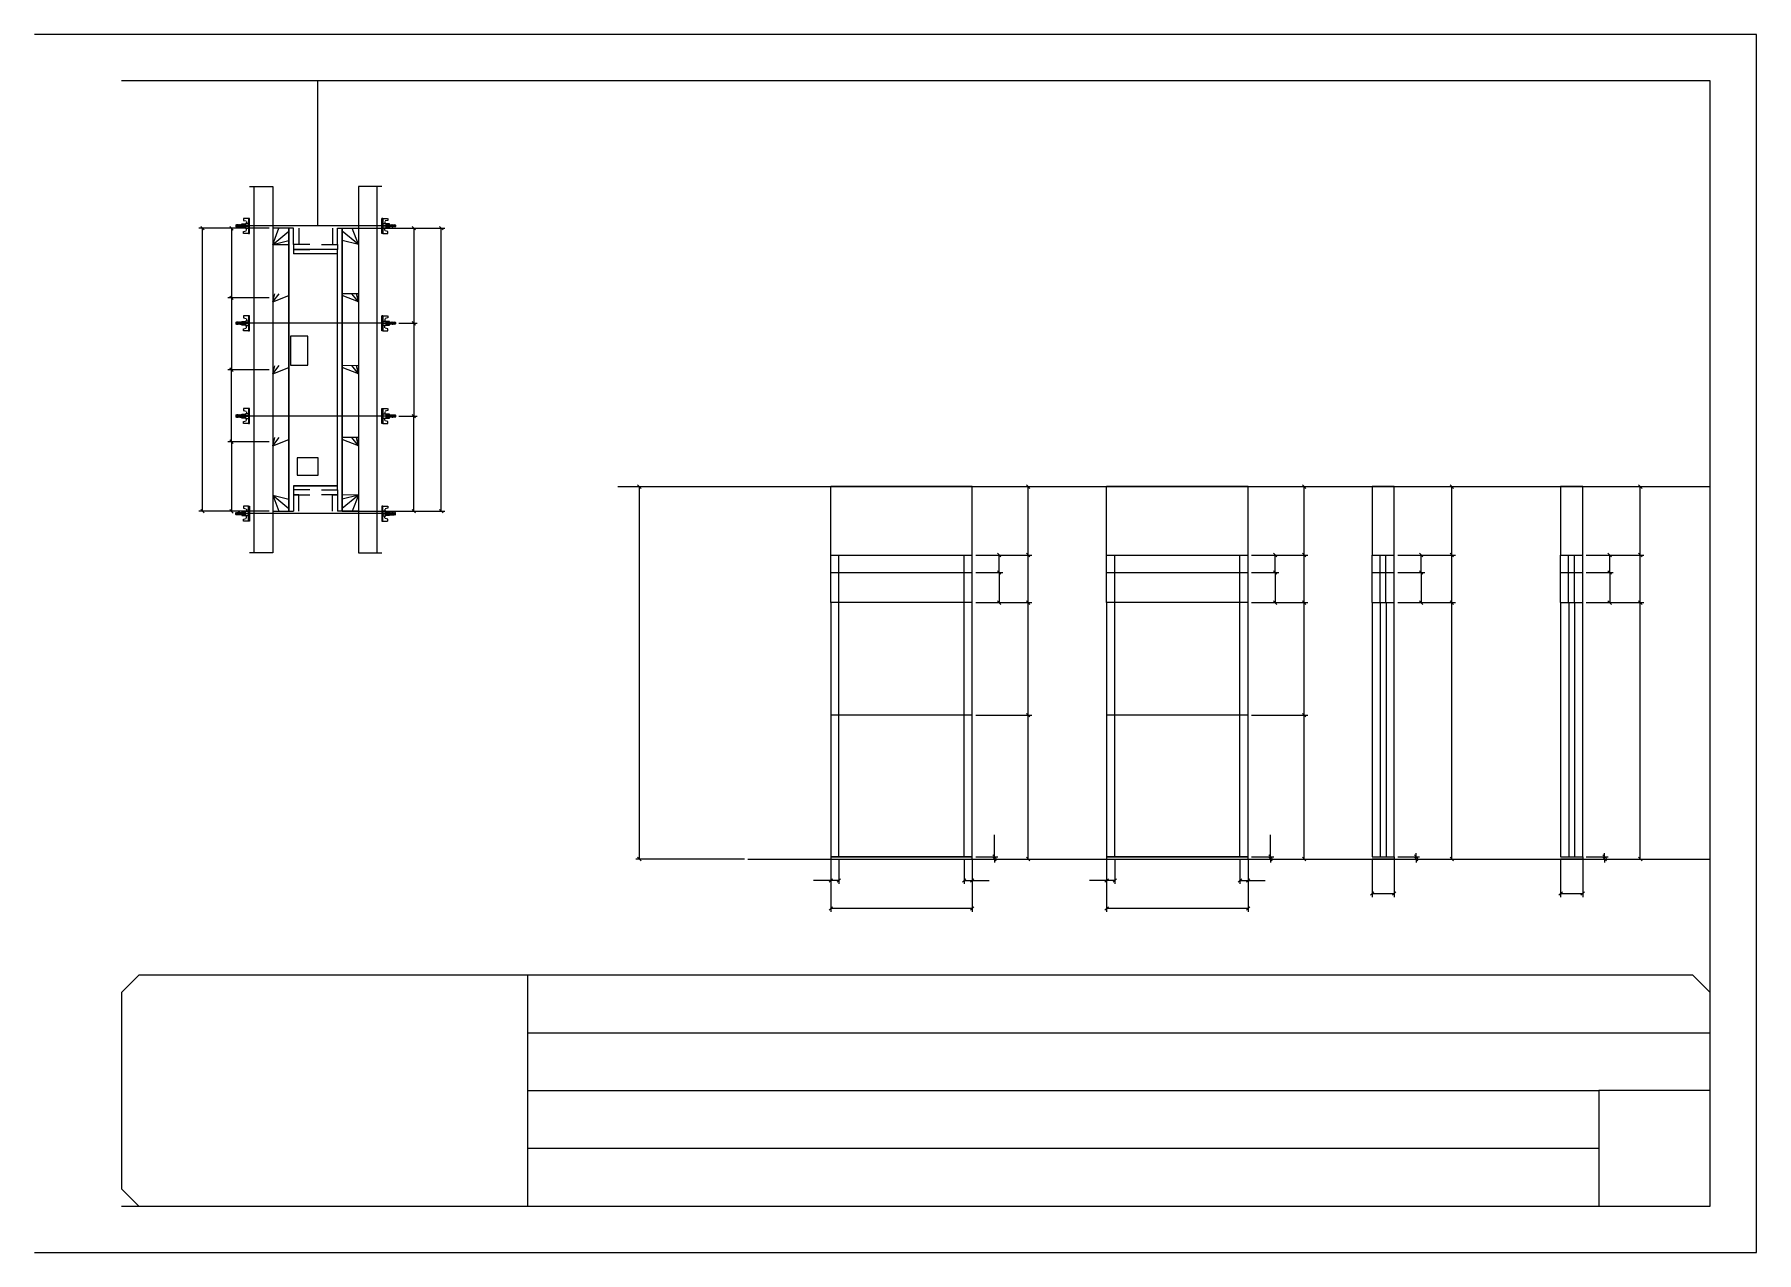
# Model space of a CAD drawing. Header units: metres. Extents: x 5926 to 8996, y 6106 to 7156.
# Drawn here: x 7511 to 8996, y 6106 to 7156 of the extents above; entities that cross this region are included whole.
import ezdxf

# ---------------------------------------------------------------- set-up
doc = ezdxf.new("R2010")
doc.units = ezdxf.units.M
for name, color, linetype in [('CHAPA', 7, 'Continuous'), ('COTA', 7, 'Continuous'), ('Hachura', 7, 'Continuous'), ('Madeira', 7, 'Continuous'), ('NIVEL 2° PAV.', 7, 'Continuous'), ('Nível', 7, 'Continuous'), ('Painéis', 7, 'Continuous'), ('Perfil Metálico', 7, 'Continuous'), ('SARR_2.2x7', 7, 'Continuous'), ('SARRAFO', 7, 'Continuous'), ('SARRAFO DE PRESSAO', 7, 'Continuous'), ('Texto Seção', 7, 'Continuous')]:
    doc.layers.add(name, color=color, linetype=linetype)

msp = doc.modelspace()

# ---------------------------------------------------------------- linework, layer by layer
at = {"layer": 'CHAPA', "color": 1, "lineweight": 25}
for points in [[(7734.7, 6988.7), (7730.7, 6988.7), (7730.7, 6744.7), (7734.7, 6744.7)], [(7734.7, 6988.7), (7730.7, 6988.7), (7730.7, 6744.7), (7734.7, 6744.7)], [(7772.7, 6988.7), (7776.7, 6988.7), (7776.7, 6744.7), (7772.7, 6744.7)], [(7772.7, 6988.7), (7776.7, 6988.7), (7776.7, 6744.7), (7772.7, 6744.7)], [(7772.7, 6966.7), (7772.7, 6970.3), (7734.7, 6970.3), (7734.7, 6966.7)], [(7772.7, 6966.7), (7772.7, 6970.3), (7734.7, 6970.3), (7734.7, 6966.7)], [(7772.7, 6763.1), (7772.7, 6766.7), (7734.7, 6766.7), (7734.7, 6763.1)], [(7772.7, 6763.1), (7772.7, 6766.7), (7734.7, 6766.7), (7734.7, 6763.1)]]:
    msp.add_lwpolyline(points, dxfattribs=at)
at = {"layer": 'COTA', "color": 241, "lineweight": 25}
for p, q in [((7713.7, 6988.7), (7653.1, 6988.7)), ((7656.1, 6744.7), (7656.1, 6988.7)), ((7713.7, 6988.6), (7678.1, 6988.6)), ((7681.1, 6988.6), (7681.1, 6928.6)), ((7779.7, 6988.7), (7865.1, 6988.7)), ((7813.7, 6988.7), (7841.4, 6988.7)), ((7838.4, 6988.7), (7838.4, 6906.7)), ((7862.1, 6744.7), (7862.1, 6988.7)), ((7713.7, 6928.6), (7678.1, 6928.6)), ((7713.7, 6928.6), (7678.1, 6928.6)), ((7681.1, 6928.6), (7681.1, 6866.7)), ((7825.5, 6906.7), (7841.4, 6906.7)), ((7825.5, 6906.7), (7841.4, 6906.7)), ((7838.4, 6906.7), (7838.4, 6826.7)), ((7713.7, 6866.7), (7678.1, 6866.7)), ((7713.7, 6866.6), (7678.1, 6866.6)), ((7681.1, 6804.6), (7681.1, 6866.6)), ((7825.5, 6826.7), (7841.4, 6826.7)), ((7825.5, 6826.7), (7841.4, 6826.7)), ((7838.4, 6744.7), (7838.4, 6826.7)), ((7713.7, 6804.6), (7678.1, 6804.6)), ((7713.7, 6804.6), (7678.1, 6804.6)), ((7681.1, 6804.6), (7681.1, 6744.6)), ((8197.9, 6706.9), (8197.9, 6765.9)), ((8319.9, 6765.9), (8197.9, 6765.9)), ((8319.9, 6706.9), (8319.9, 6765.9)), ((8557.8, 6765.9), (8435.8, 6765.9)), ((8435.8, 6706.9), (8435.8, 6765.9)), ((8557.8, 6706.9), (8557.8, 6765.9)), ((7713.7, 6744.7), (7653.1, 6744.7)), ((7713.7, 6744.6), (7678.1, 6744.6)), ((7779.7, 6744.7), (7865.1, 6744.7)), ((7813.7, 6744.7), (7841.4, 6744.7))]:
    msp.add_line(p, q, dxfattribs=at)
at = {"layer": 'COTA', "color": 0, "lineweight": 25}
for p, q in [((7657.6, 6987.2), (7654.6, 6990.2)), ((7682.6, 6987.1), (7679.6, 6990.1)), ((7839.9, 6987.2), (7836.9, 6990.2)), ((7863.6, 6987.2), (7860.6, 6990.2)), ((7679.6, 6930.1), (7682.6, 6927.1)), ((7682.6, 6927.1), (7679.6, 6930.1)), ((7836.9, 6908.2), (7839.9, 6905.2)), ((7839.9, 6905.2), (7836.9, 6908.2)), ((7679.6, 6868.2), (7682.6, 6865.2)), ((7682.6, 6865.1), (7679.6, 6868.1)), ((7839.9, 6825.2), (7836.9, 6828.2)), ((7836.9, 6828.2), (7839.9, 6825.2)), ((7682.6, 6803.1), (7679.6, 6806.1)), ((7679.6, 6806.1), (7682.6, 6803.1)), ((8369.7, 6764.4), (8366.7, 6767.4)), ((8607.7, 6764.4), (8604.7, 6767.4)), ((8735, 6764.4), (8732, 6767.4)), ((8897.5, 6764.4), (8894.5, 6767.4)), ((7654.6, 6746.2), (7657.6, 6743.2)), ((7679.6, 6746.1), (7682.6, 6743.1)), ((7836.9, 6746.2), (7839.9, 6743.2)), ((7860.6, 6746.2), (7863.6, 6743.2)), ((8366.7, 6708.4), (8369.7, 6705.4)), ((8604.7, 6708.4), (8607.7, 6705.4)), ((8732, 6708.4), (8735, 6705.4)), ((8894.5, 6708.4), (8897.5, 6705.4)), ((8369.7, 6664.4), (8366.7, 6667.4)), ((8607.7, 6664.4), (8604.7, 6667.4)), ((8735, 6664.4), (8732, 6667.4)), ((8897.5, 6664.4), (8894.5, 6667.4)), ((8369.7, 6567.4), (8366.7, 6570.4)), ((8366.7, 6570.4), (8369.7, 6567.4)), ((8607.7, 6567.4), (8604.7, 6570.4)), ((8604.7, 6570.4), (8607.7, 6567.4)), ((8337.6, 6448.4), (8340.6, 6445.4)), ((8340.6, 6443.4), (8337.6, 6446.4)), ((8366.7, 6446.4), (8369.7, 6443.4)), ((8575.6, 6448.4), (8578.6, 6445.4)), ((8578.6, 6443.4), (8575.6, 6446.4)), ((8604.7, 6446.4), (8607.7, 6443.4)), ((8701.2, 6448.4), (8704.2, 6445.4)), ((8704.2, 6443.4), (8701.2, 6446.4)), ((8732, 6446.4), (8735, 6443.4)), ((8863.7, 6448.4), (8866.7, 6445.4)), ((8866.7, 6443.4), (8863.7, 6446.4)), ((8894.5, 6446.4), (8897.5, 6443.4)), ((8199.4, 6427.9), (8196.4, 6424.9)), ((8203.4, 6424.9), (8206.4, 6427.9)), ((8314.4, 6427.9), (8311.4, 6424.9)), ((8318.4, 6424.9), (8321.4, 6427.9)), ((8437.3, 6427.9), (8434.3, 6424.9)), ((8441.3, 6424.9), (8444.3, 6427.9)), ((8552.3, 6427.9), (8549.3, 6424.9)), ((8556.3, 6424.9), (8559.3, 6427.9)), ((8666.3, 6416.6), (8663.3, 6413.6)), ((8682.3, 6413.6), (8685.3, 6416.6)), ((8828.8, 6416.6), (8825.8, 6413.6)), ((8844.8, 6413.6), (8847.8, 6416.6)), ((8199.4, 6403.8), (8196.4, 6400.8)), ((8318.4, 6400.8), (8321.4, 6403.8)), ((8437.3, 6403.8), (8434.3, 6400.8)), ((8556.3, 6400.8), (8559.3, 6403.8))]:
    msp.add_line(p, q, dxfattribs=at)
at = {"layer": 'COTA', "color": 180, "lineweight": 25}
for p, q in [((7747.1, 6895.7), (7732.1, 6895.7)), ((7732.1, 6895.7), (7732.1, 6870.7)), ((7747.1, 6870.7), (7747.1, 6895.7)), ((7732.1, 6870.7), (7747.1, 6870.7)), ((7755.9, 6790.7), (7737.9, 6790.7)), ((7737.9, 6790.7), (7737.9, 6775.7)), ((7755.9, 6775.7), (7755.9, 6790.7)), ((7737.9, 6775.7), (7755.9, 6775.7))]:
    msp.add_line(p, q, dxfattribs=at)
at = {"layer": 'COTA', "color": 4, "lineweight": 25}
for p, q in [((8322.9, 6765.9), (8371.2, 6765.9)), ((8368.2, 6706.9), (8368.2, 6765.9)), ((8560.8, 6765.9), (8609.2, 6765.9)), ((8606.2, 6706.9), (8606.2, 6765.9)), ((8686.8, 6765.9), (8736.5, 6765.9)), ((8733.5, 6706.9), (8733.5, 6765.9)), ((8849.3, 6765.9), (8899, 6765.9)), ((8896, 6706.9), (8896, 6765.9)), ((8322.9, 6706.9), (8371.2, 6706.9)), ((8560.8, 6706.9), (8609.2, 6706.9)), ((8686.8, 6706.9), (8736.5, 6706.9)), ((8849.3, 6706.9), (8899, 6706.9)), ((8322.9, 6665.9), (8371.2, 6665.9)), ((8368.2, 6568.9), (8368.2, 6665.9)), ((8560.8, 6665.9), (8609.2, 6665.9)), ((8606.2, 6568.9), (8606.2, 6665.9)), ((8686.8, 6665.9), (8736.5, 6665.9)), ((8733.5, 6444.9), (8733.5, 6665.9)), ((8849.3, 6665.9), (8899, 6665.9)), ((8896, 6444.9), (8896, 6665.9)), ((8322.9, 6568.9), (8371.2, 6568.9)), ((8360.7, 6568.9), (8371.2, 6568.9)), ((8368.2, 6444.9), (8368.2, 6568.9)), ((8560.8, 6568.9), (8609.2, 6568.9)), ((8598.7, 6568.9), (8609.2, 6568.9)), ((8606.2, 6444.9), (8606.2, 6568.9)), ((8339.1, 6446.9), (8339.1, 6465.8)), ((8577.1, 6446.9), (8577.1, 6465.8)), ((8322.9, 6446.9), (8342.1, 6446.9)), ((8322.9, 6444.9), (8342.1, 6444.9)), ((8322.9, 6444.9), (8371.2, 6444.9)), ((8339.1, 6444.9), (8339.1, 6446.9)), ((8339.1, 6444.9), (8339.1, 6441.9)), ((8560.8, 6446.9), (8580.1, 6446.9)), ((8560.8, 6444.9), (8580.1, 6444.9)), ((8560.8, 6444.9), (8609.2, 6444.9)), ((8577.1, 6444.9), (8577.1, 6446.9)), ((8577.1, 6444.9), (8577.1, 6441.9)), ((8686.8, 6446.9), (8705.7, 6446.9)), ((8686.8, 6444.9), (8705.7, 6444.9)), ((8686.8, 6444.9), (8736.5, 6444.9)), ((8702.7, 6446.9), (8702.7, 6449.9)), ((8702.7, 6444.9), (8702.7, 6446.9)), ((8702.7, 6444.9), (8702.7, 6441.9)), ((8849.3, 6446.9), (8868.2, 6446.9)), ((8849.3, 6444.9), (8868.2, 6444.9)), ((8849.3, 6444.9), (8899, 6444.9)), ((8865.2, 6446.9), (8865.2, 6449.9)), ((8865.2, 6444.9), (8865.2, 6446.9)), ((8865.2, 6444.9), (8865.2, 6441.9)), ((8197.9, 6443.9), (8197.9, 6399.3)), ((8197.9, 6441.9), (8197.9, 6423.4)), ((8204.9, 6443.9), (8204.9, 6423.4)), ((8312.9, 6443.9), (8312.9, 6423.4)), ((8319.9, 6443.9), (8319.9, 6399.3)), ((8319.9, 6441.9), (8319.9, 6423.4)), ((8435.8, 6443.9), (8435.8, 6399.3)), ((8435.8, 6441.9), (8435.8, 6423.4)), ((8442.8, 6443.9), (8442.8, 6423.4)), ((8550.8, 6443.9), (8550.8, 6423.4)), ((8557.8, 6443.9), (8557.8, 6399.3)), ((8557.8, 6441.9), (8557.8, 6423.4)), ((8664.8, 6443.9), (8664.8, 6412.1)), ((8683.8, 6443.9), (8683.8, 6412.1)), ((8827.3, 6443.9), (8827.3, 6412.1)), ((8846.3, 6443.9), (8846.3, 6412.1)), ((8197.9, 6426.4), (8183.1, 6426.4)), ((8204.9, 6426.4), (8197.9, 6426.4)), ((8312.9, 6426.4), (8319.9, 6426.4)), ((8319.9, 6426.4), (8334.6, 6426.4)), ((8435.8, 6426.4), (8421.1, 6426.4)), ((8442.8, 6426.4), (8435.8, 6426.4)), ((8550.8, 6426.4), (8557.8, 6426.4)), ((8557.8, 6426.4), (8572.5, 6426.4)), ((8319.9, 6402.3), (8197.9, 6402.3)), ((8557.8, 6402.3), (8435.8, 6402.3)), ((8664.8, 6415.1), (8683.8, 6415.1)), ((8827.3, 6415.1), (8846.3, 6415.1))]:
    msp.add_line(p, q, dxfattribs=at)
at = {"layer": 'COTA', "color": 241, "lineweight": 25}
for points in [[(8683.8, 6706.9), (8683.8, 6765.9), (8664.8, 6765.9), (8664.8, 6706.9)], [(8846.3, 6706.9), (8846.3, 6765.9), (8827.3, 6765.9), (8827.3, 6706.9)]]:
    msp.add_lwpolyline(points, dxfattribs=at)
at = {"layer": 'Hachura', "color": 0, "lineweight": 9}
for p, q in [((7691.5, 6997.1), (7691.5, 6995.4)), ((7691.5, 6995.4), (7693.7, 6994.9)), ((7696.7, 6997.1), (7691.6, 6997.1)), ((7694, 6994.5), (7694, 6992.6)), ((7695.8, 6997.1), (7695.8, 6984.2)), ((7695.8, 6997.1), (7695.8, 6992)), ((7695.8, 6997), (7696.7, 6997)), ((7695.8, 6996.8), (7696.7, 6996.8)), ((7695.8, 6996.4), (7696.7, 6996.4)), ((7695.8, 6996), (7696.7, 6996)), ((7695.8, 6995.1), (7696.7, 6995.1)), ((7696.7, 6984.2), (7696.7, 6997.1)), ((7810.7, 6984.2), (7810.7, 6997.1)), ((7810.7, 6997.1), (7815.8, 6997.1)), ((7811.6, 6997), (7810.7, 6997)), ((7811.6, 6996.8), (7810.7, 6996.8)), ((7811.6, 6996.4), (7810.7, 6996.4)), ((7811.6, 6996), (7810.7, 6996)), ((7811.6, 6995.1), (7810.7, 6995.1)), ((7811.6, 6997.1), (7811.6, 6984.2)), ((7811.6, 6997.1), (7811.6, 6992)), ((7813.4, 6994.5), (7813.4, 6992.6)), ((7815.9, 6995.4), (7813.6, 6994.9)), ((7815.9, 6997.1), (7815.9, 6995.4)), ((7685.2, 6991.7), (7684.9, 6991.4)), ((7684.9, 6991.4), (7684.9, 6990.1)), ((7685.2, 6989.8), (7684.9, 6990.1)), ((7685.5, 6991.7), (7685.2, 6991.7)), ((7685.2, 6989.8), (7685.2, 6991.7)), ((7685.9, 6989.8), (7685.2, 6991)), ((7685.8, 6989.7), (7685.2, 6990.8)), ((7685.2, 6990.3), (7685.6, 6989.6)), ((7685.2, 6990), (7685.3, 6989.8)), ((7685.5, 6991.7), (7686.5, 6989.8)), ((7685.5, 6991.7), (7686.5, 6989.8)), ((7685.6, 6991.8), (7686.7, 6989.6)), ((7686.9, 6989.7), (7685.9, 6991.8)), ((7685.9, 6989.8), (7686.5, 6989.8)), ((7686.7, 6991.7), (7686.1, 6991.7)), ((7687, 6989.8), (7686.1, 6991.7)), ((7686.7, 6991.7), (7687.7, 6989.8)), ((7686.8, 6991.8), (7687.9, 6989.6)), ((7688.1, 6989.7), (7687, 6991.8)), ((7687.7, 6989.8), (7687, 6989.8)), ((7687.9, 6991.7), (7687.2, 6991.7)), ((7688.2, 6989.8), (7687.2, 6991.7)), ((7687.4, 6991.7), (7687.2, 6991.7)), ((7687.9, 6991.7), (7688.8, 6989.8)), ((7688, 6991.8), (7689, 6989.6)), ((7689.3, 6989.7), (7688.2, 6991.8)), ((7688.4, 6989.8), (7688.2, 6989.8)), ((7689, 6991.7), (7688.4, 6991.7)), ((7689.3, 6989.8), (7688.4, 6991.7)), ((7688.4, 6989.8), (7688.8, 6989.8)), ((7689, 6991.7), (7690, 6989.8)), ((7689.3, 6989.8), (7690, 6989.8)), ((7690, 6990.5), (7689.4, 6991.8)), ((7690, 6990.8), (7689.5, 6991.7)), ((7690, 6991.7), (7689.5, 6991.7)), ((7690, 6989), (7690, 6992.3)), ((7690, 6992.3), (7693.2, 6992.3)), ((7690, 6991.3), (7693.2, 6991.3)), ((7690, 6989.8), (7693.2, 6989.8)), ((7693.2, 6989), (7690, 6989)), ((7690.1, 6989), (7690.1, 6992.3)), ((7691.5, 6985.9), (7693.7, 6986.5)), ((7691.5, 6984.2), (7691.5, 6985.9)), ((7695.8, 6984.2), (7691.5, 6984.2)), ((7693.2, 6992.6), (7693.2, 6988.7)), ((7695.8, 6992.6), (7693.2, 6992.6)), ((7693.2, 6988.7), (7693.2, 6989)), ((7693.2, 6988.7), (7693.2, 6989)), ((7693.2, 6988.7), (7695.8, 6988.7)), ((7695.8, 6991), (7693.8, 6991)), ((7693.8, 6990.5), (7695.8, 6990.5)), ((7694, 6986.8), (7694, 6988.7)), ((7695.8, 6993.7), (7696.7, 6993.7)), ((7695.8, 6990.7), (7695.8, 6992.6)), ((7695.8, 6992), (7695.8, 6991.3)), ((7695.8, 6990.7), (7696.7, 6990.7)), ((7695.8, 6987.6), (7696.7, 6987.6)), ((7695.8, 6986.2), (7696.7, 6986.2)), ((7695.8, 6985.4), (7696.7, 6985.4)), ((7695.8, 6984.9), (7696.7, 6984.9)), ((7695.8, 6984.6), (7696.7, 6984.6)), ((7695.8, 6984.3), (7696.7, 6984.3)), ((7695.8, 6984.2), (7696.7, 6984.2)), ((7696.1, 6991.6), (7695.9, 6991.6)), ((7695.9, 6989.7), (7696.4, 6989.7)), ((7696.5, 6991.6), (7696.1, 6991.6)), ((7696.7, 6985.2), (7696.7, 6993)), ((7811.6, 6993.7), (7810.7, 6993.7)), ((7810.7, 6985.2), (7810.7, 6993)), ((7811.6, 6990.7), (7810.7, 6990.7)), ((7811.6, 6987.6), (7810.7, 6987.6)), ((7811.6, 6986.2), (7810.7, 6986.2)), ((7811.6, 6985.4), (7810.7, 6985.4)), ((7811.6, 6984.9), (7810.7, 6984.9)), ((7811.6, 6984.6), (7810.7, 6984.6)), ((7811.6, 6984.3), (7810.7, 6984.3)), ((7811.6, 6984.2), (7810.7, 6984.2)), ((7810.8, 6991.6), (7811.3, 6991.6)), ((7811.5, 6989.7), (7811, 6989.7)), ((7811.3, 6991.6), (7811.5, 6991.6)), ((7811.6, 6990.7), (7811.6, 6992.6)), ((7811.6, 6992.6), (7814.2, 6992.6)), ((7811.6, 6992), (7811.6, 6991.3)), ((7811.6, 6991), (7813.6, 6991)), ((7813.6, 6990.5), (7811.6, 6990.5)), ((7814.2, 6988.7), (7811.6, 6988.7)), ((7811.6, 6984.2), (7815.9, 6984.2)), ((7813.4, 6986.8), (7813.4, 6988.7)), ((7815.9, 6985.9), (7813.6, 6986.5)), ((7814.2, 6992.6), (7814.2, 6988.7)), ((7817.4, 6992.3), (7814.2, 6992.3)), ((7817.4, 6991.3), (7814.2, 6991.3)), ((7817.4, 6989.8), (7814.2, 6989.8)), ((7814.2, 6989), (7817.4, 6989)), ((7814.2, 6988.7), (7814.2, 6989)), ((7814.2, 6988.7), (7814.2, 6989)), ((7815.9, 6984.2), (7815.9, 6985.9)), ((7817.3, 6989), (7817.3, 6992.3)), ((7817.4, 6989), (7817.4, 6992.3)), ((7817.4, 6990.5), (7818, 6991.8)), ((7818.4, 6991.7), (7817.4, 6989.8)), ((7817.4, 6990.8), (7817.9, 6991.7)), ((7817.4, 6991.7), (7817.9, 6991.7)), ((7818, 6989.8), (7817.4, 6989.8)), ((7818, 6989.8), (7819, 6991.7)), ((7818.1, 6989.7), (7819.2, 6991.8)), ((7819.4, 6991.8), (7818.4, 6989.6)), ((7818.4, 6991.7), (7819, 6991.7)), ((7819.5, 6991.7), (7818.6, 6989.8)), ((7819, 6989.8), (7818.6, 6989.8)), ((7819, 6989.8), (7819.2, 6989.8)), ((7819.2, 6989.8), (7820.2, 6991.7)), ((7819.3, 6989.7), (7820.4, 6991.8)), ((7820.6, 6991.8), (7819.5, 6989.6)), ((7819.5, 6991.7), (7820.2, 6991.7)), ((7820.7, 6991.7), (7819.7, 6989.8)), ((7819.7, 6989.8), (7820.4, 6989.8)), ((7820, 6991.7), (7820.2, 6991.7)), ((7820.4, 6989.7), (7821.5, 6991.8)), ((7820.4, 6989.8), (7821.3, 6991.7)), ((7821.8, 6991.8), (7820.7, 6989.6)), ((7820.7, 6991.7), (7821.3, 6991.7)), ((7821.9, 6991.7), (7820.9, 6989.8)), ((7821.9, 6991.7), (7820.9, 6989.8)), ((7821.5, 6989.8), (7820.9, 6989.8)), ((7821.5, 6989.8), (7822.2, 6991)), ((7821.6, 6989.7), (7822.2, 6990.8)), ((7822.2, 6990.3), (7821.8, 6989.6)), ((7821.9, 6991.7), (7822.2, 6991.7)), ((7822.2, 6990), (7822, 6989.8)), ((7822.2, 6991.7), (7822.5, 6991.4)), ((7822.2, 6989.8), (7822.2, 6991.7)), ((7822.2, 6989.8), (7822.5, 6990.1)), ((7822.5, 6991.4), (7822.5, 6990.1)), ((7685.2, 6907.7), (7684.9, 6907.4)), ((7684.9, 6907.4), (7684.9, 6906.1)), ((7685.2, 6905.8), (7684.9, 6906.1)), ((7685.5, 6907.7), (7685.2, 6907.7)), ((7685.2, 6905.8), (7685.2, 6907.7)), ((7685.9, 6905.8), (7685.2, 6907)), ((7685.8, 6905.7), (7685.2, 6906.8)), ((7685.2, 6906.3), (7685.6, 6905.6)), ((7685.2, 6906), (7685.3, 6905.8)), ((7685.5, 6907.7), (7686.5, 6905.8)), ((7685.5, 6907.7), (7686.5, 6905.8)), ((7685.6, 6907.8), (7686.7, 6905.6)), ((7686.9, 6905.7), (7685.9, 6907.8)), ((7685.9, 6905.8), (7686.5, 6905.8)), ((7686.7, 6907.7), (7686.1, 6907.7)), ((7687, 6905.8), (7686.1, 6907.7)), ((7686.7, 6907.7), (7687.7, 6905.8)), ((7686.8, 6907.8), (7687.9, 6905.6)), ((7688.1, 6905.7), (7687, 6907.8)), ((7687.7, 6905.8), (7687, 6905.8)), ((7687.9, 6907.7), (7687.2, 6907.7)), ((7688.2, 6905.8), (7687.2, 6907.7)), ((7687.4, 6907.7), (7687.2, 6907.7)), ((7687.9, 6907.7), (7688.8, 6905.8)), ((7688, 6907.8), (7689, 6905.6)), ((7689.3, 6905.7), (7688.2, 6907.8)), ((7688.4, 6905.8), (7688.2, 6905.8)), ((7689, 6907.7), (7688.4, 6907.7)), ((7689.3, 6905.8), (7688.4, 6907.7)), ((7688.4, 6905.8), (7688.8, 6905.8)), ((7689, 6907.7), (7690, 6905.8)), ((7689.3, 6905.8), (7690, 6905.8)), ((7690, 6906.5), (7689.4, 6907.8)), ((7690, 6906.8), (7689.5, 6907.7)), ((7690, 6907.7), (7689.5, 6907.7)), ((7690, 6905), (7690, 6908.3)), ((7690, 6908.3), (7693.2, 6908.3)), ((7690, 6907.3), (7693.2, 6907.3)), ((7690, 6905.8), (7693.2, 6905.8)), ((7690.1, 6905), (7690.1, 6908.3)), ((7691.5, 6913.1), (7691.5, 6911.4)), ((7691.5, 6911.4), (7693.7, 6910.9)), ((7696.7, 6913.1), (7691.6, 6913.1)), ((7693.2, 6908.6), (7693.2, 6904.7)), ((7695.8, 6908.6), (7693.2, 6908.6)), ((7695.8, 6907), (7693.8, 6907)), ((7693.8, 6906.5), (7695.8, 6906.5)), ((7694, 6910.5), (7694, 6908.6)), ((7695.8, 6913.1), (7695.8, 6900.2)), ((7695.8, 6913.1), (7695.8, 6908)), ((7695.8, 6913), (7696.7, 6913)), ((7695.8, 6912.8), (7696.7, 6912.8)), ((7695.8, 6912.4), (7696.7, 6912.4)), ((7695.8, 6912), (7696.7, 6912)), ((7695.8, 6911.1), (7696.7, 6911.1)), ((7695.8, 6909.7), (7696.7, 6909.7)), ((7695.8, 6906.7), (7695.8, 6908.6)), ((7695.8, 6908), (7695.8, 6907.3)), ((7695.8, 6906.7), (7696.7, 6906.7)), ((7696.1, 6907.6), (7695.9, 6907.6)), ((7695.9, 6905.7), (7696.4, 6905.7)), ((7696.5, 6907.6), (7696.1, 6907.6)), ((7696.7, 6900.2), (7696.7, 6913.1)), ((7696.7, 6901.2), (7696.7, 6909)), ((7810.7, 6900.2), (7810.7, 6913.1)), ((7810.7, 6913.1), (7815.8, 6913.1)), ((7811.6, 6913), (7810.7, 6913)), ((7811.6, 6912.8), (7810.7, 6912.8)), ((7811.6, 6912.4), (7810.7, 6912.4)), ((7811.6, 6912), (7810.7, 6912)), ((7811.6, 6911.1), (7810.7, 6911.1)), ((7811.6, 6909.7), (7810.7, 6909.7)), ((7810.7, 6901.2), (7810.7, 6909)), ((7811.6, 6906.7), (7810.7, 6906.7)), ((7810.8, 6907.6), (7811.3, 6907.6)), ((7811.5, 6905.7), (7811, 6905.7)), ((7811.3, 6907.6), (7811.5, 6907.6)), ((7811.6, 6913.1), (7811.6, 6900.2)), ((7811.6, 6913.1), (7811.6, 6908)), ((7811.6, 6906.7), (7811.6, 6908.6)), ((7811.6, 6908.6), (7814.2, 6908.6)), ((7811.6, 6908), (7811.6, 6907.3)), ((7811.6, 6907), (7813.6, 6907)), ((7813.6, 6906.5), (7811.6, 6906.5)), ((7813.4, 6910.5), (7813.4, 6908.6)), ((7815.9, 6911.4), (7813.6, 6910.9)), ((7814.2, 6908.6), (7814.2, 6904.7)), ((7817.4, 6908.3), (7814.2, 6908.3)), ((7817.4, 6907.3), (7814.2, 6907.3)), ((7817.4, 6905.8), (7814.2, 6905.8)), ((7815.9, 6913.1), (7815.9, 6911.4)), ((7817.3, 6905), (7817.3, 6908.3)), ((7817.4, 6905), (7817.4, 6908.3)), ((7817.4, 6906.5), (7818, 6907.8)), ((7818.4, 6907.7), (7817.4, 6905.8)), ((7817.4, 6906.8), (7817.9, 6907.7)), ((7817.4, 6907.7), (7817.9, 6907.7)), ((7818, 6905.8), (7817.4, 6905.8)), ((7818, 6905.8), (7819, 6907.7)), ((7818.1, 6905.7), (7819.2, 6907.8)), ((7819.4, 6907.8), (7818.4, 6905.6)), ((7818.4, 6907.7), (7819, 6907.7)), ((7819.5, 6907.7), (7818.6, 6905.8)), ((7819, 6905.8), (7818.6, 6905.8)), ((7819, 6905.8), (7819.2, 6905.8)), ((7819.2, 6905.8), (7820.2, 6907.7)), ((7819.3, 6905.7), (7820.4, 6907.8)), ((7820.6, 6907.8), (7819.5, 6905.6)), ((7819.5, 6907.7), (7820.2, 6907.7)), ((7820.7, 6907.7), (7819.7, 6905.8)), ((7819.7, 6905.8), (7820.4, 6905.8)), ((7820, 6907.7), (7820.2, 6907.7)), ((7820.4, 6905.7), (7821.5, 6907.8)), ((7820.4, 6905.8), (7821.3, 6907.7)), ((7821.8, 6907.8), (7820.7, 6905.6)), ((7820.7, 6907.7), (7821.3, 6907.7)), ((7821.9, 6907.7), (7820.9, 6905.8)), ((7821.9, 6907.7), (7820.9, 6905.8)), ((7821.5, 6905.8), (7820.9, 6905.8)), ((7821.5, 6905.8), (7822.2, 6907)), ((7821.6, 6905.7), (7822.2, 6906.8)), ((7822.2, 6906.3), (7821.8, 6905.6)), ((7821.9, 6907.7), (7822.2, 6907.7)), ((7822.2, 6906), (7822, 6905.8)), ((7822.2, 6907.7), (7822.5, 6907.4)), ((7822.2, 6905.8), (7822.2, 6907.7)), ((7822.2, 6905.8), (7822.5, 6906.1)), ((7822.5, 6907.4), (7822.5, 6906.1)), ((7693.2, 6905), (7690, 6905)), ((7691.5, 6901.9), (7693.7, 6902.5)), ((7691.5, 6900.2), (7691.5, 6901.9)), ((7695.8, 6900.2), (7691.5, 6900.2)), ((7693.2, 6904.7), (7693.2, 6905)), ((7693.2, 6904.7), (7693.2, 6905)), ((7693.2, 6904.7), (7695.8, 6904.7)), ((7694, 6902.8), (7694, 6904.7)), ((7695.8, 6903.6), (7696.7, 6903.6)), ((7695.8, 6902.2), (7696.7, 6902.2)), ((7695.8, 6901.4), (7696.7, 6901.4)), ((7695.8, 6900.9), (7696.7, 6900.9)), ((7695.8, 6900.6), (7696.7, 6900.6)), ((7695.8, 6900.3), (7696.7, 6900.3)), ((7695.8, 6900.2), (7696.7, 6900.2)), ((7811.6, 6903.6), (7810.7, 6903.6)), ((7811.6, 6902.2), (7810.7, 6902.2)), ((7811.6, 6901.4), (7810.7, 6901.4)), ((7811.6, 6900.9), (7810.7, 6900.9)), ((7811.6, 6900.6), (7810.7, 6900.6)), ((7811.6, 6900.3), (7810.7, 6900.3)), ((7811.6, 6900.2), (7810.7, 6900.2)), ((7814.2, 6904.7), (7811.6, 6904.7)), ((7811.6, 6900.2), (7815.9, 6900.2)), ((7813.4, 6902.8), (7813.4, 6904.7)), ((7815.9, 6901.9), (7813.6, 6902.5)), ((7814.2, 6905), (7817.4, 6905)), ((7814.2, 6904.7), (7814.2, 6905)), ((7814.2, 6904.7), (7814.2, 6905)), ((7815.9, 6900.2), (7815.9, 6901.9)), ((7691.5, 6833.1), (7691.5, 6831.4)), ((7691.5, 6831.4), (7693.7, 6830.9)), ((7696.7, 6833.1), (7691.6, 6833.1)), ((7695.8, 6833.1), (7695.8, 6820.2)), ((7695.8, 6833.1), (7695.8, 6828)), ((7695.8, 6833), (7696.7, 6833)), ((7695.8, 6832.8), (7696.7, 6832.8)), ((7695.8, 6832.4), (7696.7, 6832.4)), ((7695.8, 6832), (7696.7, 6832)), ((7695.8, 6831.1), (7696.7, 6831.1)), ((7696.7, 6820.2), (7696.7, 6833.1)), ((7810.7, 6820.2), (7810.7, 6833.1)), ((7810.7, 6833.1), (7815.8, 6833.1)), ((7811.6, 6833), (7810.7, 6833)), ((7811.6, 6832.8), (7810.7, 6832.8)), ((7811.6, 6832.4), (7810.7, 6832.4)), ((7811.6, 6832), (7810.7, 6832)), ((7811.6, 6831.1), (7810.7, 6831.1)), ((7811.6, 6833.1), (7811.6, 6820.2)), ((7811.6, 6833.1), (7811.6, 6828)), ((7815.9, 6831.4), (7813.6, 6830.9)), ((7815.9, 6833.1), (7815.9, 6831.4)), ((7685.2, 6827.7), (7684.9, 6827.4)), ((7684.9, 6827.4), (7684.9, 6826.1)), ((7685.2, 6825.8), (7684.9, 6826.1)), ((7685.5, 6827.7), (7685.2, 6827.7)), ((7685.2, 6825.8), (7685.2, 6827.7)), ((7685.9, 6825.8), (7685.2, 6827)), ((7685.8, 6825.7), (7685.2, 6826.8)), ((7685.2, 6826.3), (7685.6, 6825.6)), ((7685.2, 6826), (7685.3, 6825.8)), ((7685.5, 6827.7), (7686.5, 6825.8)), ((7685.5, 6827.7), (7686.5, 6825.8)), ((7685.6, 6827.8), (7686.7, 6825.6)), ((7686.9, 6825.7), (7685.9, 6827.8)), ((7685.9, 6825.8), (7686.5, 6825.8)), ((7686.7, 6827.7), (7686.1, 6827.7)), ((7687, 6825.8), (7686.1, 6827.7)), ((7686.7, 6827.7), (7687.7, 6825.8)), ((7686.8, 6827.8), (7687.9, 6825.6)), ((7688.1, 6825.7), (7687, 6827.8)), ((7687.7, 6825.8), (7687, 6825.8)), ((7687.9, 6827.7), (7687.2, 6827.7)), ((7688.2, 6825.8), (7687.2, 6827.7)), ((7687.4, 6827.7), (7687.2, 6827.7)), ((7687.9, 6827.7), (7688.8, 6825.8)), ((7688, 6827.8), (7689, 6825.6)), ((7689.3, 6825.7), (7688.2, 6827.8)), ((7688.4, 6825.8), (7688.2, 6825.8)), ((7689, 6827.7), (7688.4, 6827.7)), ((7689.3, 6825.8), (7688.4, 6827.7)), ((7688.4, 6825.8), (7688.8, 6825.8)), ((7689, 6827.7), (7690, 6825.8)), ((7689.3, 6825.8), (7690, 6825.8)), ((7690, 6826.5), (7689.4, 6827.8)), ((7690, 6826.8), (7689.5, 6827.7)), ((7690, 6827.7), (7689.5, 6827.7)), ((7690, 6825), (7690, 6828.3)), ((7690, 6828.3), (7693.2, 6828.3)), ((7690, 6827.3), (7693.2, 6827.3)), ((7690, 6825.8), (7693.2, 6825.8)), ((7693.2, 6825), (7690, 6825)), ((7690.1, 6825), (7690.1, 6828.3)), ((7691.5, 6821.9), (7693.7, 6822.5)), ((7691.5, 6820.2), (7691.5, 6821.9)), ((7695.8, 6820.2), (7691.5, 6820.2)), ((7693.2, 6828.6), (7693.2, 6824.7)), ((7695.8, 6828.6), (7693.2, 6828.6)), ((7693.2, 6824.7), (7693.2, 6825)), ((7693.2, 6824.7), (7693.2, 6825)), ((7693.2, 6824.7), (7695.8, 6824.7)), ((7695.8, 6827), (7693.8, 6827)), ((7693.8, 6826.5), (7695.8, 6826.5)), ((7694, 6830.5), (7694, 6828.6)), ((7694, 6822.8), (7694, 6824.7)), ((7695.8, 6829.7), (7696.7, 6829.7)), ((7695.8, 6826.7), (7695.8, 6828.6)), ((7695.8, 6828), (7695.8, 6827.3)), ((7695.8, 6826.7), (7696.7, 6826.7)), ((7695.8, 6823.6), (7696.7, 6823.6)), ((7695.8, 6822.2), (7696.7, 6822.2)), ((7695.8, 6821.4), (7696.7, 6821.4)), ((7695.8, 6820.9), (7696.7, 6820.9)), ((7695.8, 6820.6), (7696.7, 6820.6)), ((7695.8, 6820.3), (7696.7, 6820.3)), ((7695.8, 6820.2), (7696.7, 6820.2)), ((7696.1, 6827.6), (7695.9, 6827.6)), ((7695.9, 6825.7), (7696.4, 6825.7)), ((7696.5, 6827.6), (7696.1, 6827.6)), ((7696.7, 6821.2), (7696.7, 6829)), ((7811.6, 6829.7), (7810.7, 6829.7)), ((7810.7, 6821.2), (7810.7, 6829)), ((7811.6, 6826.7), (7810.7, 6826.7)), ((7811.6, 6823.6), (7810.7, 6823.6)), ((7811.6, 6822.2), (7810.7, 6822.2)), ((7811.6, 6821.4), (7810.7, 6821.4)), ((7811.6, 6820.9), (7810.7, 6820.9)), ((7811.6, 6820.6), (7810.7, 6820.6)), ((7811.6, 6820.3), (7810.7, 6820.3)), ((7811.6, 6820.2), (7810.7, 6820.2)), ((7810.8, 6827.6), (7811.3, 6827.6)), ((7811.5, 6825.7), (7811, 6825.7)), ((7811.3, 6827.6), (7811.5, 6827.6)), ((7811.6, 6826.7), (7811.6, 6828.6)), ((7811.6, 6828.6), (7814.2, 6828.6)), ((7811.6, 6828), (7811.6, 6827.3)), ((7811.6, 6827), (7813.6, 6827)), ((7813.6, 6826.5), (7811.6, 6826.5)), ((7814.2, 6824.7), (7811.6, 6824.7)), ((7811.6, 6820.2), (7815.9, 6820.2)), ((7813.4, 6830.5), (7813.4, 6828.6)), ((7813.4, 6822.8), (7813.4, 6824.7)), ((7815.9, 6821.9), (7813.6, 6822.5)), ((7814.2, 6828.6), (7814.2, 6824.7)), ((7817.4, 6828.3), (7814.2, 6828.3)), ((7817.4, 6827.3), (7814.2, 6827.3)), ((7817.4, 6825.8), (7814.2, 6825.8)), ((7814.2, 6825), (7817.4, 6825)), ((7814.2, 6824.7), (7814.2, 6825)), ((7814.2, 6824.7), (7814.2, 6825)), ((7815.9, 6820.2), (7815.9, 6821.9)), ((7817.3, 6825), (7817.3, 6828.3)), ((7817.4, 6825), (7817.4, 6828.3)), ((7817.4, 6826.5), (7818, 6827.8)), ((7818.4, 6827.7), (7817.4, 6825.8)), ((7817.4, 6826.8), (7817.9, 6827.7)), ((7817.4, 6827.7), (7817.9, 6827.7)), ((7818, 6825.8), (7817.4, 6825.8)), ((7818, 6825.8), (7819, 6827.7)), ((7818.1, 6825.7), (7819.2, 6827.8)), ((7819.4, 6827.8), (7818.4, 6825.6)), ((7818.4, 6827.7), (7819, 6827.7)), ((7819.5, 6827.7), (7818.6, 6825.8)), ((7819, 6825.8), (7818.6, 6825.8)), ((7819, 6825.8), (7819.2, 6825.8)), ((7819.2, 6825.8), (7820.2, 6827.7)), ((7819.3, 6825.7), (7820.4, 6827.8)), ((7820.6, 6827.8), (7819.5, 6825.6)), ((7819.5, 6827.7), (7820.2, 6827.7)), ((7820.7, 6827.7), (7819.7, 6825.8)), ((7819.7, 6825.8), (7820.4, 6825.8)), ((7820, 6827.7), (7820.2, 6827.7)), ((7820.4, 6825.7), (7821.5, 6827.8)), ((7820.4, 6825.8), (7821.3, 6827.7)), ((7821.8, 6827.8), (7820.7, 6825.6)), ((7820.7, 6827.7), (7821.3, 6827.7)), ((7821.9, 6827.7), (7820.9, 6825.8)), ((7821.9, 6827.7), (7820.9, 6825.8)), ((7821.5, 6825.8), (7820.9, 6825.8)), ((7821.5, 6825.8), (7822.2, 6827)), ((7821.6, 6825.7), (7822.2, 6826.8)), ((7822.2, 6826.3), (7821.8, 6825.6)), ((7821.9, 6827.7), (7822.2, 6827.7)), ((7822.2, 6826), (7822, 6825.8)), ((7822.2, 6827.7), (7822.5, 6827.4)), ((7822.2, 6825.8), (7822.2, 6827.7)), ((7822.2, 6825.8), (7822.5, 6826.1)), ((7822.5, 6827.4), (7822.5, 6826.1)), ((7685.2, 6743.6), (7684.9, 6743.2)), ((7684.9, 6741.9), (7684.9, 6743.2)), ((7685.2, 6741.6), (7684.9, 6741.9)), ((7685.2, 6743), (7685.6, 6743.7)), ((7685.8, 6743.7), (7685.2, 6742.5)), ((7685.2, 6743.3), (7685.3, 6743.6)), ((7685.9, 6743.6), (7685.2, 6742.3)), ((7685.2, 6743.6), (7685.2, 6741.6)), ((7685.5, 6741.6), (7686.5, 6743.6)), ((7685.5, 6741.6), (7686.5, 6743.6)), ((7685.6, 6741.6), (7686.7, 6743.7)), ((7686.9, 6743.7), (7685.9, 6741.5)), ((7685.9, 6743.6), (7686.5, 6743.6)), ((7687, 6743.6), (7686.1, 6741.6)), ((7686.7, 6741.6), (7687.7, 6743.6)), ((7686.8, 6741.6), (7687.9, 6743.7)), ((7688.1, 6743.7), (7687, 6741.5)), ((7687.7, 6743.6), (7687, 6743.6)), ((7688.2, 6743.6), (7687.2, 6741.6)), ((7687.9, 6741.6), (7688.8, 6743.6)), ((7688, 6741.6), (7689, 6743.7)), ((7689.3, 6743.7), (7688.2, 6741.5)), ((7688.4, 6743.6), (7688.2, 6743.6)), ((7688.4, 6743.6), (7688.8, 6743.6)), ((7689.3, 6743.6), (7688.4, 6741.6)), ((7689, 6741.6), (7690, 6743.6)), ((7689.3, 6743.6), (7690, 6743.6)), ((7690, 6742.8), (7689.4, 6741.5)), ((7690, 6742.5), (7689.5, 6741.6)), ((7690, 6744.3), (7690, 6741)), ((7693.2, 6744.3), (7690, 6744.3)), ((7690, 6743.6), (7693.2, 6743.6)), ((7690, 6742), (7693.2, 6742)), ((7690.1, 6744.3), (7690.1, 6741)), ((7695.8, 6749.1), (7691.5, 6749.1)), ((7691.5, 6749.1), (7691.5, 6747.4)), ((7691.5, 6747.4), (7693.7, 6746.8)), ((7693.2, 6740.7), (7693.2, 6744.6)), ((7693.2, 6744.6), (7695.8, 6744.6)), ((7693.2, 6744.6), (7693.2, 6744.3)), ((7693.2, 6744.6), (7693.2, 6744.3)), ((7693.8, 6742.9), (7695.8, 6742.9)), ((7695.8, 6742.3), (7693.8, 6742.3)), ((7694, 6746.5), (7694, 6744.6)), ((7695.8, 6736.2), (7695.8, 6749.1)), ((7695.8, 6749.1), (7696.7, 6749.1)), ((7695.8, 6749), (7696.7, 6749)), ((7695.8, 6748.8), (7696.7, 6748.8)), ((7695.8, 6748.4), (7696.7, 6748.4)), ((7695.8, 6748), (7696.7, 6748)), ((7695.8, 6747.1), (7696.7, 6747.1)), ((7695.8, 6745.7), (7696.7, 6745.7)), ((7695.8, 6742.7), (7695.8, 6740.7)), ((7695.8, 6742.7), (7696.7, 6742.7)), ((7695.8, 6741.4), (7695.8, 6742)), ((7695.9, 6743.6), (7696.4, 6743.6)), ((7696.7, 6749.1), (7696.7, 6736.2)), ((7696.7, 6748.2), (7696.7, 6740.3)), ((7810.7, 6749.1), (7810.7, 6736.2)), ((7811.6, 6749.1), (7810.7, 6749.1)), ((7811.6, 6749), (7810.7, 6749)), ((7811.6, 6748.8), (7810.7, 6748.8)), ((7811.6, 6748.4), (7810.7, 6748.4)), ((7810.7, 6748.2), (7810.7, 6740.3)), ((7811.6, 6748), (7810.7, 6748)), ((7811.6, 6747.1), (7810.7, 6747.1)), ((7811.6, 6745.7), (7810.7, 6745.7)), ((7811.6, 6742.7), (7810.7, 6742.7)), ((7811.5, 6743.6), (7811, 6743.6)), ((7811.6, 6736.2), (7811.6, 6749.1)), ((7811.6, 6749.1), (7815.9, 6749.1)), ((7814.2, 6744.6), (7811.6, 6744.6)), ((7813.6, 6742.9), (7811.6, 6742.9)), ((7811.6, 6742.7), (7811.6, 6740.7)), ((7811.6, 6742.3), (7813.6, 6742.3)), ((7811.6, 6741.4), (7811.6, 6742)), ((7813.4, 6746.5), (7813.4, 6744.6)), ((7815.9, 6747.4), (7813.6, 6746.8)), ((7814.2, 6740.7), (7814.2, 6744.6)), ((7814.2, 6744.6), (7814.2, 6744.3)), ((7814.2, 6744.6), (7814.2, 6744.3)), ((7814.2, 6744.3), (7817.4, 6744.3)), ((7817.4, 6743.6), (7814.2, 6743.6)), ((7817.4, 6742), (7814.2, 6742)), ((7815.9, 6749.1), (7815.9, 6747.4)), ((7817.3, 6744.3), (7817.3, 6741)), ((7817.4, 6744.3), (7817.4, 6741)), ((7818, 6743.6), (7817.4, 6743.6)), ((7818.4, 6741.6), (7817.4, 6743.6)), ((7817.4, 6742.8), (7818, 6741.5)), ((7817.4, 6742.5), (7817.9, 6741.6)), ((7818, 6743.6), (7819, 6741.6)), ((7818.1, 6743.7), (7819.2, 6741.5)), ((7819.4, 6741.6), (7818.4, 6743.7)), ((7819, 6743.6), (7818.6, 6743.6)), ((7819.5, 6741.6), (7818.6, 6743.6)), ((7819, 6743.6), (7819.2, 6743.6)), ((7819.2, 6743.6), (7820.2, 6741.6)), ((7819.3, 6743.7), (7820.4, 6741.5)), ((7820.6, 6741.6), (7819.5, 6743.7)), ((7819.7, 6743.6), (7820.4, 6743.6)), ((7820.7, 6741.6), (7819.7, 6743.6)), ((7820.4, 6743.7), (7821.5, 6741.5)), ((7820.4, 6743.6), (7821.3, 6741.6)), ((7821.8, 6741.6), (7820.7, 6743.7)), ((7821.9, 6741.6), (7820.9, 6743.6)), ((7821.5, 6743.6), (7820.9, 6743.6)), ((7821.9, 6741.6), (7820.9, 6743.6)), ((7821.5, 6743.6), (7822.2, 6742.3)), ((7821.6, 6743.7), (7822.2, 6742.5)), ((7822.2, 6743), (7821.8, 6743.7)), ((7822.2, 6743.3), (7822, 6743.6)), ((7822.2, 6743.6), (7822.5, 6743.2)), ((7822.2, 6743.6), (7822.2, 6741.6)), ((7822.2, 6741.6), (7822.5, 6741.9)), ((7822.5, 6741.9), (7822.5, 6743.2)), ((7685.5, 6741.6), (7685.2, 6741.6)), ((7686.7, 6741.6), (7686.1, 6741.6)), ((7687.9, 6741.6), (7687.2, 6741.6)), ((7687.4, 6741.6), (7687.2, 6741.6)), ((7689, 6741.6), (7688.4, 6741.6)), ((7690, 6741.6), (7689.5, 6741.6)), ((7690, 6741), (7693.2, 6741)), ((7691.5, 6737.9), (7693.7, 6738.5)), ((7691.5, 6736.2), (7691.5, 6737.9)), ((7696.7, 6736.2), (7691.6, 6736.2)), ((7695.8, 6740.7), (7693.2, 6740.7)), ((7694, 6738.8), (7694, 6740.7)), ((7695.8, 6736.2), (7695.8, 6741.4)), ((7695.8, 6739.6), (7696.7, 6739.6)), ((7695.8, 6738.2), (7696.7, 6738.2)), ((7695.8, 6737.4), (7696.7, 6737.4)), ((7695.8, 6736.9), (7696.7, 6736.9)), ((7695.8, 6736.6), (7696.7, 6736.6)), ((7695.8, 6736.3), (7696.7, 6736.3)), ((7696.1, 6741.7), (7695.9, 6741.7)), ((7696.5, 6741.7), (7696.1, 6741.7)), ((7811.6, 6739.6), (7810.7, 6739.6)), ((7811.6, 6738.2), (7810.7, 6738.2)), ((7811.6, 6737.4), (7810.7, 6737.4)), ((7811.6, 6736.9), (7810.7, 6736.9)), ((7811.6, 6736.6), (7810.7, 6736.6)), ((7811.6, 6736.3), (7810.7, 6736.3)), ((7810.7, 6736.2), (7815.8, 6736.2)), ((7810.8, 6741.7), (7811.3, 6741.7)), ((7811.3, 6741.7), (7811.5, 6741.7)), ((7811.6, 6736.2), (7811.6, 6741.4)), ((7811.6, 6740.7), (7814.2, 6740.7)), ((7813.4, 6738.8), (7813.4, 6740.7)), ((7815.9, 6737.9), (7813.6, 6738.5)), ((7817.4, 6741), (7814.2, 6741)), ((7815.9, 6736.2), (7815.9, 6737.9)), ((7817.4, 6741.6), (7817.9, 6741.6)), ((7818.4, 6741.6), (7819, 6741.6)), ((7819.5, 6741.6), (7820.2, 6741.6)), ((7820, 6741.6), (7820.2, 6741.6)), ((7820.7, 6741.6), (7821.3, 6741.6)), ((7821.9, 6741.6), (7822.2, 6741.6))]:
    msp.add_line(p, q, dxfattribs=at)
at = {"layer": 'Hachura', "color": 251, "lineweight": 9}
for p, q in [((7821.5, 6990.7), (7689.7, 6990.7)), ((7821.5, 6906.7), (7689.7, 6906.7)), ((7821.5, 6826.7), (7689.7, 6826.7)), ((7821.5, 6742.7), (7689.7, 6742.7))]:
    msp.add_line(p, q, dxfattribs=at)
at = {"layer": 'Madeira', "color": 126, "lineweight": 18}
for p, q in [((7716.7, 6974.6), (7722.1, 6988.6)), ((7716.7, 6974.6), (7730.7, 6986.2)), ((7790.7, 6974.6), (7776.7, 6986.2)), ((7790.7, 6974.6), (7785.3, 6988.6)), ((7716.7, 6974.6), (7730.7, 6978.1)), ((7790.7, 6974.6), (7776.7, 6978.1)), ((7716.7, 6925.1), (7722.4, 6932.2)), ((7716.7, 6925.1), (7718.4, 6932.1)), ((7716.7, 6925.1), (7730.7, 6930.6)), ((7790.7, 6925.1), (7776.7, 6930.6)), ((7790.7, 6925.1), (7785, 6932.2)), ((7790.7, 6925.1), (7789, 6932.1)), ((7716.7, 6863.1), (7722.4, 6870.2)), ((7716.7, 6863.1), (7718.4, 6870.1)), ((7716.7, 6863.1), (7730.7, 6868.6)), ((7790.7, 6863.1), (7776.7, 6868.6)), ((7790.7, 6863.1), (7785, 6870.2)), ((7790.7, 6863.1), (7789, 6870.1)), ((7716.7, 6801.1), (7722.4, 6808.2)), ((7716.7, 6801.1), (7718.4, 6808.1)), ((7716.7, 6801.1), (7730.7, 6806.6)), ((7790.7, 6801.1), (7776.7, 6806.6)), ((7790.7, 6801.1), (7785, 6808.2)), ((7790.7, 6801.1), (7789, 6808.1)), ((7716.7, 6758.6), (7730.7, 6747.1)), ((7716.7, 6758.6), (7730.7, 6755.2)), ((7716.7, 6758.6), (7722.1, 6744.7)), ((7790.7, 6758.6), (7776.7, 6747.1)), ((7790.7, 6758.6), (7776.7, 6755.2)), ((7790.7, 6758.6), (7785.3, 6744.7))]:
    msp.add_line(p, q, dxfattribs=at)
for points in [[(7716.7, 6744.6), (7730.7, 6744.7), (7730.7, 6988.7), (7716.7, 6988.6)], [(7716.7, 6974.6), (7730.7, 6974.7), (7730.7, 6988.7), (7716.7, 6988.6)], [(7790.7, 6744.6), (7776.7, 6744.7), (7776.7, 6988.7), (7790.7, 6988.6)], [(7790.7, 6925.1), (7790.7, 6932.1), (7776.7, 6932.2), (7776.7, 6925.2)], [(7790.7, 6863.1), (7790.7, 6870.1), (7776.7, 6870.2), (7776.7, 6863.2)], [(7790.7, 6801.1), (7790.7, 6808.1), (7776.7, 6808.2), (7776.7, 6801.2)], [(7790.7, 6758.6), (7776.7, 6758.7), (7776.7, 6744.7), (7790.7, 6744.6)]]:
    msp.add_lwpolyline(points, dxfattribs=at)
at = {"layer": 'NIVEL 2° PAV.', "color": 4, "lineweight": 25}
for p, q in [((8029.7, 6765.9), (8035.9, 6765.9)), ((8032.9, 6444.9), (8032.9, 6765.9)), ((8123.4, 6444.9), (8029.9, 6444.9))]:
    msp.add_line(p, q, dxfattribs=at)
at = {"layer": 'NIVEL 2° PAV.', "color": 0, "lineweight": 25}
for p, q in [((8034.4, 6764.4), (8031.4, 6767.4)), ((8031.4, 6446.4), (8034.4, 6443.4))]:
    msp.add_line(p, q, dxfattribs=at)
at = {"layer": 'Nível', "color": 4, "lineweight": 25}
for p, q in [((8014.2, 6765.9), (8956.2, 6765.9)), ((8126.4, 6444.9), (8956.2, 6444.9))]:
    msp.add_line(p, q, dxfattribs=at)
at = {"layer": 'Painéis', "color": 200, "lineweight": 25}
for p, q in [((8197.9, 6706.9), (8319.9, 6706.9)), ((8197.9, 6665.9), (8197.9, 6706.9)), ((8319.9, 6665.9), (8319.9, 6706.9)), ((8435.8, 6706.9), (8557.8, 6706.9)), ((8435.8, 6665.9), (8435.8, 6706.9)), ((8557.8, 6665.9), (8557.8, 6706.9)), ((8664.8, 6706.9), (8683.8, 6706.9)), ((8664.8, 6665.9), (8664.8, 6706.9)), ((8683.8, 6665.9), (8683.8, 6706.9)), ((8827.3, 6706.9), (8846.3, 6706.9)), ((8827.3, 6665.9), (8827.3, 6706.9)), ((8846.3, 6665.9), (8846.3, 6706.9)), ((8197.9, 6691.9), (8319.9, 6691.9)), ((8435.8, 6691.9), (8557.8, 6691.9)), ((8664.8, 6691.9), (8683.8, 6691.9)), ((8827.3, 6691.9), (8846.3, 6691.9)), ((8197.9, 6665.9), (8197.9, 6568.9)), ((8319.9, 6665.9), (8197.9, 6665.9)), ((8319.9, 6568.9), (8319.9, 6665.9)), ((8435.8, 6665.9), (8435.8, 6568.9)), ((8557.8, 6665.9), (8435.8, 6665.9)), ((8557.8, 6568.9), (8557.8, 6665.9)), ((8664.8, 6665.9), (8664.8, 6446.9)), ((8664.8, 6665.9), (8683.8, 6665.9)), ((8683.8, 6446.9), (8683.8, 6665.9)), ((8827.3, 6665.9), (8827.3, 6446.9)), ((8827.3, 6665.9), (8846.3, 6665.9)), ((8846.3, 6446.9), (8846.3, 6665.9)), ((8197.9, 6568.9), (8197.9, 6444.9)), ((8319.9, 6568.9), (8197.9, 6568.9)), ((8319.9, 6444.9), (8319.9, 6568.9)), ((8435.8, 6568.9), (8435.8, 6444.9)), ((8557.8, 6568.9), (8435.8, 6568.9)), ((8557.8, 6444.9), (8557.8, 6568.9)), ((8197.9, 6446.9), (8319.9, 6446.9)), ((8435.8, 6446.9), (8557.8, 6446.9)), ((8664.8, 6446.9), (8683.8, 6446.9)), ((8827.3, 6446.9), (8846.3, 6446.9))]:
    msp.add_line(p, q, dxfattribs=at)
at = {"layer": 'Painéis', "color": 4, "lineweight": 25}
for p, q in [((8322.9, 6706.9), (8371.2, 6706.9)), ((8322.9, 6706.9), (8346.2, 6706.9)), ((8343.2, 6691.9), (8343.2, 6706.9)), ((8368.2, 6665.9), (8368.2, 6706.9)), ((8560.8, 6706.9), (8609.2, 6706.9)), ((8560.8, 6706.9), (8584.2, 6706.9)), ((8581.2, 6691.9), (8581.2, 6706.9)), ((8606.2, 6665.9), (8606.2, 6706.9)), ((8686.8, 6706.9), (8736.5, 6706.9)), ((8686.8, 6706.9), (8710.1, 6706.9)), ((8707.1, 6691.9), (8707.1, 6706.9)), ((8733.5, 6665.9), (8733.5, 6706.9)), ((8849.3, 6706.9), (8899, 6706.9)), ((8849.3, 6706.9), (8872.6, 6706.9)), ((8869.6, 6691.9), (8869.6, 6706.9)), ((8896, 6665.9), (8896, 6706.9)), ((8322.9, 6691.9), (8346.2, 6691.9)), ((8322.9, 6691.9), (8346.2, 6691.9)), ((8343.2, 6691.9), (8343.2, 6665.9)), ((8560.8, 6691.9), (8584.2, 6691.9)), ((8560.8, 6691.9), (8584.2, 6691.9)), ((8581.2, 6691.9), (8581.2, 6665.9)), ((8686.8, 6691.9), (8710.1, 6691.9)), ((8686.8, 6691.9), (8710.1, 6691.9)), ((8707.1, 6691.9), (8707.1, 6665.9)), ((8849.3, 6691.9), (8872.6, 6691.9)), ((8849.3, 6691.9), (8872.6, 6691.9)), ((8869.6, 6691.9), (8869.6, 6665.9)), ((8322.9, 6665.9), (8371.2, 6665.9)), ((8322.9, 6665.9), (8346.2, 6665.9)), ((8560.8, 6665.9), (8609.2, 6665.9)), ((8560.8, 6665.9), (8584.2, 6665.9)), ((8686.8, 6665.9), (8736.5, 6665.9)), ((8686.8, 6665.9), (8710.1, 6665.9)), ((8849.3, 6665.9), (8899, 6665.9)), ((8849.3, 6665.9), (8872.6, 6665.9))]:
    msp.add_line(p, q, dxfattribs=at)
at = {"layer": 'Painéis', "color": 0, "lineweight": 25}
for p, q in [((8344.7, 6705.4), (8341.7, 6708.4)), ((8369.7, 6705.4), (8366.7, 6708.4)), ((8582.7, 6705.4), (8579.7, 6708.4)), ((8607.7, 6705.4), (8604.7, 6708.4)), ((8708.6, 6705.4), (8705.6, 6708.4)), ((8735, 6705.4), (8732, 6708.4)), ((8871.1, 6705.4), (8868.1, 6708.4)), ((8897.5, 6705.4), (8894.5, 6708.4)), ((8344.7, 6690.4), (8341.7, 6693.4)), ((8341.7, 6693.4), (8344.7, 6690.4)), ((8582.7, 6690.4), (8579.7, 6693.4)), ((8579.7, 6693.4), (8582.7, 6690.4)), ((8708.6, 6690.4), (8705.6, 6693.4)), ((8705.6, 6693.4), (8708.6, 6690.4)), ((8871.1, 6690.4), (8868.1, 6693.4)), ((8868.1, 6693.4), (8871.1, 6690.4)), ((8341.7, 6667.4), (8344.7, 6664.4)), ((8366.7, 6667.4), (8369.7, 6664.4)), ((8579.7, 6667.4), (8582.7, 6664.4)), ((8604.7, 6667.4), (8607.7, 6664.4)), ((8705.6, 6667.4), (8708.6, 6664.4)), ((8732, 6667.4), (8735, 6664.4)), ((8868.1, 6667.4), (8871.1, 6664.4)), ((8894.5, 6667.4), (8897.5, 6664.4))]:
    msp.add_line(p, q, dxfattribs=at)
at = {"layer": 'Painéis', "color": 200, "lineweight": 25}
for points in [[(7734.7, 6766.7), (7772.7, 6766.7), (7772.7, 6966.7), (7734.7, 6966.7)], [(8319.9, 6446.9), (8197.9, 6446.9), (8197.9, 6444.9), (8319.9, 6444.9)], [(8557.8, 6446.9), (8435.8, 6446.9), (8435.8, 6444.9), (8557.8, 6444.9)], [(8664.8, 6446.9), (8683.8, 6446.9), (8683.8, 6444.9), (8664.8, 6444.9)], [(8827.3, 6446.9), (8846.3, 6446.9), (8846.3, 6444.9), (8827.3, 6444.9)]]:
    msp.add_lwpolyline(points, dxfattribs=at)
at = {"layer": 'Perfil Metálico', "color": 224, "lineweight": 18}
for points in [[(7696.7, 7024.7), (7716.7, 7024.7), (7716.7, 6708.7), (7696.7, 6708.7)], [(7712.7, 6708.7), (7700.7, 6708.7), (7700.7, 7024.7), (7712.7, 7024.7)], [(7810.7, 7024.7), (7790.7, 7024.7), (7790.7, 6708.7), (7810.7, 6708.7)], [(7794.7, 6708.7), (7806.7, 6708.7), (7806.7, 7024.7), (7794.7, 7024.7)]]:
    msp.add_lwpolyline(points, dxfattribs=at)
at = {"layer": 'SARR_2.2x7', "color": 40, "lineweight": 25}
for p, q in [((8204.9, 6665.9), (8204.9, 6706.9)), ((8312.9, 6665.9), (8312.9, 6706.9)), ((8442.8, 6665.9), (8442.8, 6706.9)), ((8550.8, 6665.9), (8550.8, 6706.9)), ((8671.8, 6665.9), (8671.8, 6706.9)), ((8676.7, 6665.9), (8676.7, 6706.9)), ((8834.2, 6665.9), (8834.2, 6706.9)), ((8839.2, 6665.9), (8839.2, 6706.9)), ((8204.9, 6568.9), (8204.9, 6665.9)), ((8312.9, 6568.9), (8312.9, 6665.9)), ((8442.8, 6568.9), (8442.8, 6665.9)), ((8550.8, 6568.9), (8550.8, 6665.9)), ((8671.8, 6665.9), (8671.8, 6446.9)), ((8676.8, 6665.9), (8676.8, 6446.9)), ((8834.3, 6665.9), (8834.3, 6446.9)), ((8839.3, 6665.9), (8839.3, 6446.9)), ((8204.9, 6446.9), (8204.9, 6568.9)), ((8312.9, 6446.9), (8312.9, 6568.9)), ((8442.8, 6446.9), (8442.8, 6568.9)), ((8550.8, 6446.9), (8550.8, 6568.9))]:
    msp.add_line(p, q, dxfattribs=at)
at = {"layer": 'SARRAFO', "color": 251, "lineweight": 25}
for points in [[(7739.1, 6988.7), (7739.1, 6974.7), (7734.7, 6974.7), (7734.7, 6988.7)], [(7768.3, 6988.7), (7768.3, 6974.7), (7772.7, 6974.7), (7772.7, 6988.7)], [(7748.7, 6974.7), (7734.7, 6974.7), (7734.7, 6970.3), (7748.7, 6970.3)], [(7758.7, 6974.7), (7772.7, 6974.7), (7772.7, 6970.3), (7758.7, 6970.3)], [(7748.7, 6763.1), (7734.7, 6763.1), (7734.7, 6758.7), (7748.7, 6758.7)], [(7739.1, 6744.7), (7739.1, 6758.7), (7734.7, 6758.7), (7734.7, 6744.7)], [(7758.7, 6763.1), (7772.7, 6763.1), (7772.7, 6758.7), (7758.7, 6758.7)], [(7768.3, 6744.7), (7768.3, 6758.7), (7772.7, 6758.7), (7772.7, 6744.7)]]:
    msp.add_lwpolyline(points, dxfattribs=at)
at = {"layer": 'SARRAFO DE PRESSAO', "color": 30, "lineweight": 9}
for p, q in [((7936.8, 6145.7), (7936.8, 6344.9)), ((7936.8, 6295.1), (8956.2, 6295.1)), ((7936.8, 6245.3), (8860.2, 6245.3)), ((8956.2, 6245.3), (8860.2, 6245.3)), ((8860.2, 6245.3), (8860.2, 6145.7)), ((7936.8, 6195.5), (8860.2, 6195.5))]:
    msp.add_line(p, q, dxfattribs=at)
at = {"layer": 'SARRAFO DE PRESSAO', "color": 251, "lineweight": 9}
msp.add_lwpolyline([(7511.2, 6105.7), (8996.2, 6105.7), (8996.2, 7155.7), (7511.2, 7155.7)], dxfattribs=at)
at = {"layer": 'SARRAFO DE PRESSAO', "color": 30, "lineweight": 9}
for points in [[(7586.2, 6145.7), (8956.2, 6145.7), (8956.2, 7115.7), (7586.2, 7115.7)], [(8956.2, 6145.7), (8956.2, 6329.9), (8941.2, 6344.9), (7601.2, 6344.9), (7586.2, 6329.9), (7586.2, 6160.7), (7601.2, 6145.7), (8956.2, 6145.7)]]:
    msp.add_lwpolyline(points, dxfattribs=at)
at = {"layer": 'Texto Seção', "color": 252, "lineweight": 15}
msp.add_line((7755.6, 6990.7), (7755.6, 7115.7), dxfattribs=at)

doc.saveas('drawing.dxf')
